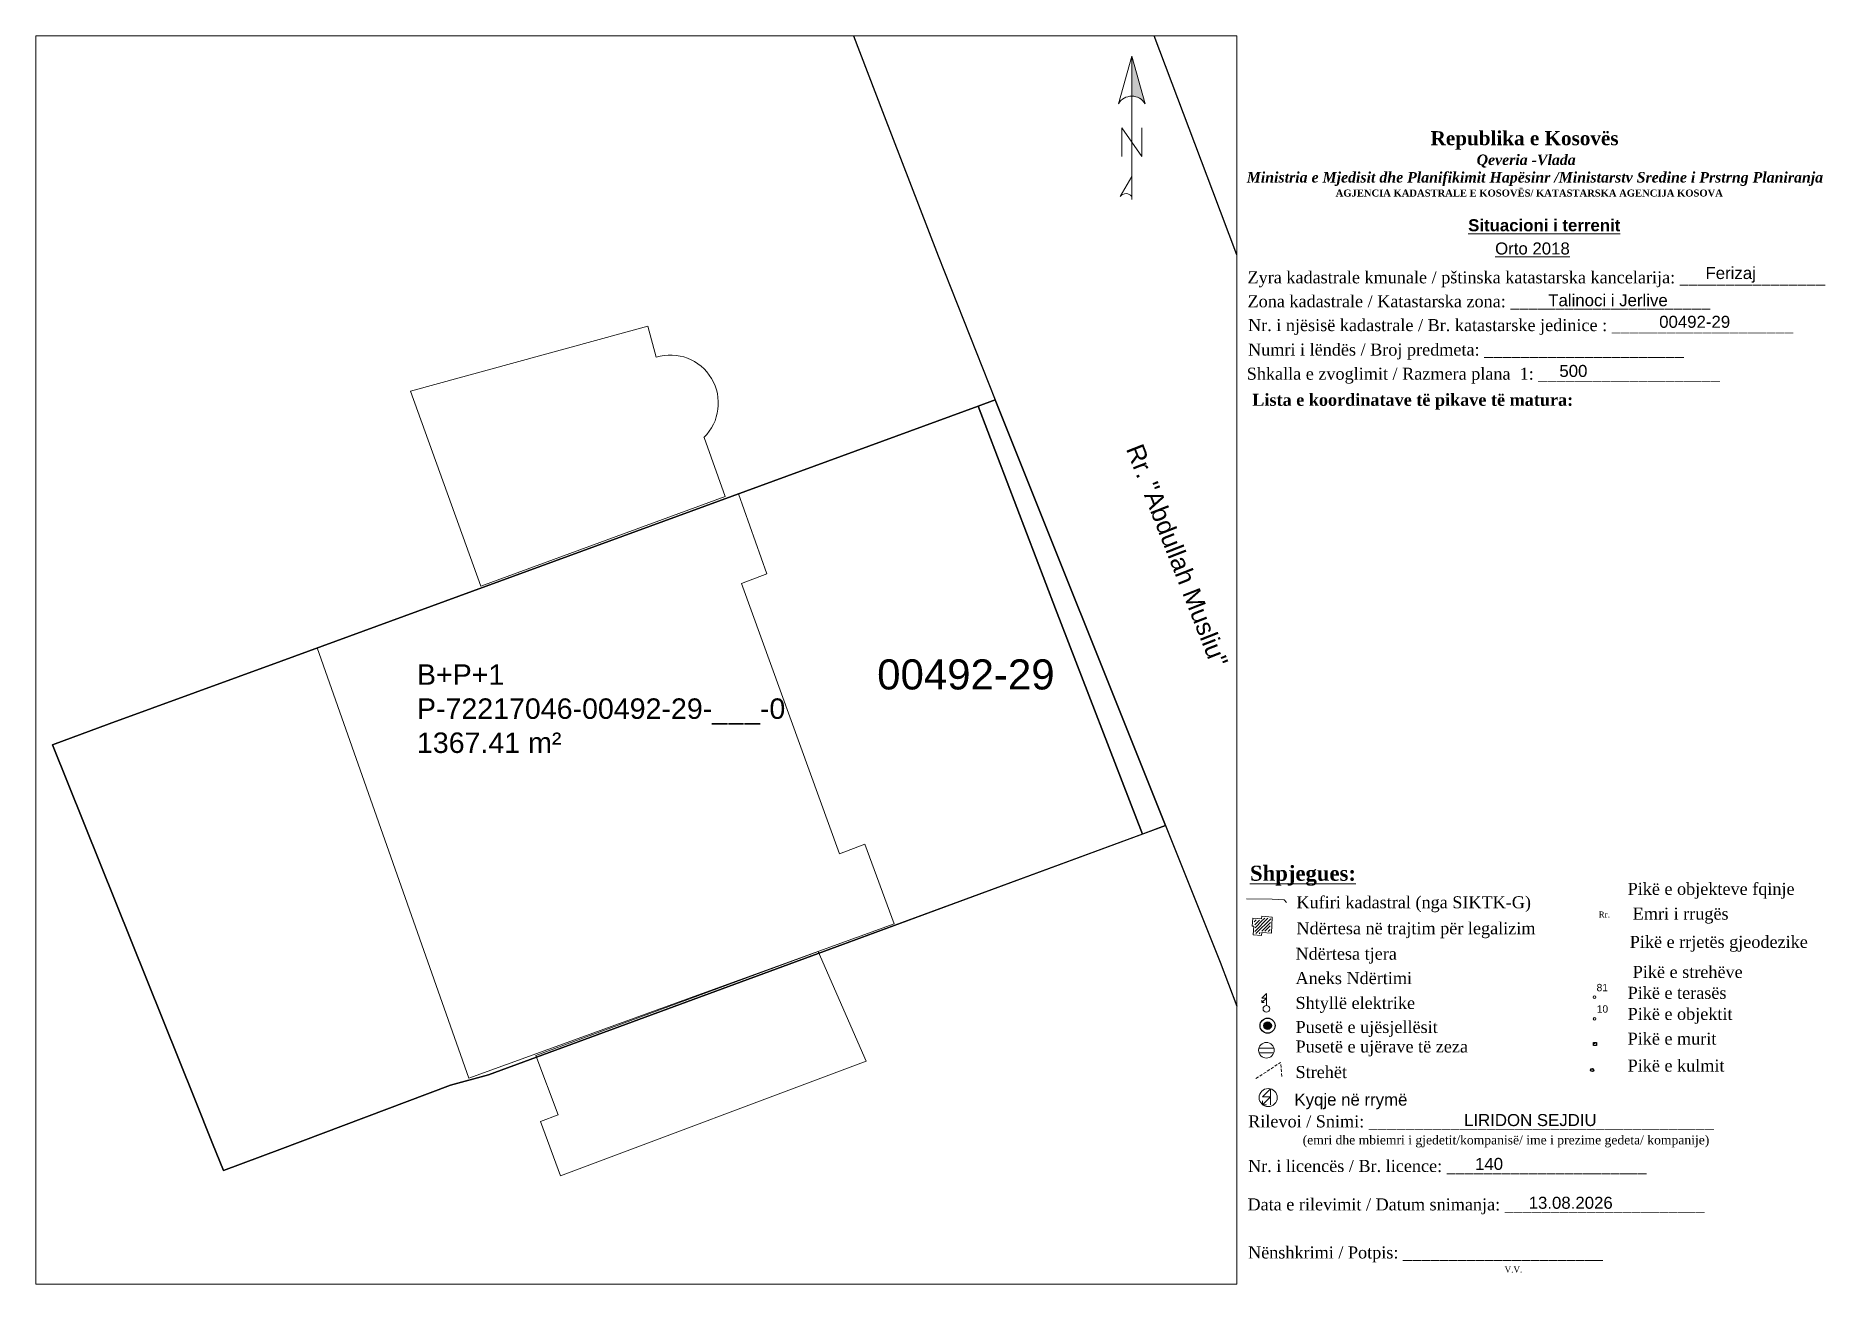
# Paper-space layout 'situacioni' of a CAD drawing. Header units: metres, sheet in millimetres. Extents: x 1 to 298, y 1 to 208.
# The model-space entities are those that its viewports show. They can reach past a viewport. Long polylines and large blocks are cut down to what shows.
import ezdxf

# ---------------------------------------------------------------- set-up
doc = ezdxf.new("R2010")
doc.units = ezdxf.units.M
doc.linetypes.add('DASHED', pattern=[0.75, 0.5, -0.25])
doc.layers.get('0').update_dxf_attribs({"lineweight": 0})
for name, color, linetype, lineweight in [('emrat e rrugeve', 7, 'Continuous', 0), ('etazha', 7, 'Continuous', 0), ('Etazha 0 pikat', 1, 'Continuous', 0), ('Etazha 0 terasa', 6, 'Continuous', 0), ('kati 0', 1, 'Continuous', 0), ('kati 0 fasada', 6, 'Continuous', 0), ('kati 2 terasa', 173, 'Continuous', 0), ('Korniza e jashtme', 7, 'Continuous', 0), ('kyqje ujselles', 5, 'Continuous', 0), ('kyqje-rryme', 1, 'Continuous', 0), ('Parcela kadastrale', 7, 'Continuous', 0), ('Puset fekali', 30, 'Continuous', 0), ('Shtyll elektrike', 7, 'Continuous', 0), ('streha', 233, 'Continuous', 0)]:
    doc.layers.add(name, color=color, linetype=linetype, lineweight=lineweight)
doc.layers.add('Nr_Parcel_Baze', color=7, linetype='Continuous')
doc.styles.get("Standard").update_dxf_attribs({"font": 'arial.ttf'})

# ---------------------------------------------------------------- blocks, each defined once
blk = doc.blocks.new('*U43')
at = {"linetype": 'ByBlock', "lineweight": -2}
blk.add_hatch(color=0, dxfattribs=at).paths.add_polyline_path([(0, 562), (0, 301, -0.269143), (87, 250)])
at = {"color": 0, "linetype": 'ByBlock', "lineweight": -2}
for points in [[(87, 250, 0.580323), (-87, 250), (0, 562), (87, 250), (0, 562), (0, 300)], [(0, -356, 0.5), (-75, -356), (0, -225)]]:
    blk.add_lwpolyline(points, format="xyb", dxfattribs=at)
for points in [[(0, -375), (0, 562)], [(-66, -94), (-66, 94), (66, -94), (66, 94)]]:
    blk.add_lwpolyline(points, dxfattribs=at)
blk = doc.blocks.new('*X6')
for p, q in [((69.5, 22.78), (70, 22.78)), ((69.5, 22.75), (70, 22.75)), ((69.5, 22.72), (70, 22.72)), ((69.51, 22.81), (69.99, 22.81)), ((69.51, 22.69), (69.99, 22.69)), ((69.52, 22.84), (69.98, 22.84)), ((69.52, 22.66), (69.98, 22.66)), ((69.53, 22.88), (69.97, 22.88)), ((69.53, 22.62), (69.97, 22.62)), ((69.55, 22.91), (69.95, 22.91)), ((69.58, 22.94), (69.92, 22.94)), ((69.63, 22.97), (69.87, 22.97)), ((69.55, 22.59), (69.95, 22.59)), ((69.58, 22.56), (69.92, 22.56)), ((69.63, 22.53), (69.87, 22.53))]:
    blk.add_line(p, q)
blk = doc.blocks.new('Drill Hole')
at = {"color": 0, "linetype": 'ByBlock', "lineweight": -2}
for radius in [0.05, 0.025]:
    blk.add_circle((0, 0), radius, dxfattribs=at)
at = {"color": 0, "linetype": 'ByBlock', "lineweight": -2, "xscale": 0.1000000000000227, "yscale": 0.1000000000000227, "zscale": 0.1000000000000227}
blk.add_blockref('*X6', (-6.975, -2.275), dxfattribs=at)
blk = doc.blocks.new('Settling Basin - PK ujrat e zeza')
at = {"color": 21, "lineweight": 0, "flags": 128}
for points in [[(-0.95, 0.27), (0.96, 0.27)], [(-0.95, -0.33), (0.96, -0.33)]]:
    blk.add_lwpolyline(points, dxfattribs=at)
at = {"color": 21, "lineweight": 0}
blk.add_circle((0, 0), 1, dxfattribs=at)
blk = doc.blocks.new('Puset_Kan_Atmosferik')
blk.add_blockref('Settling Basin - PK ujrat e zeza', (0, 0))
blk = doc.blocks.new('Pole electricity_ Shtyllë Elekrike Druri - tension i lartë')
at = {"color": 1, "linetype": 'ByBlock', "lineweight": 0, "flags": 128}
for points in [[(0, 0.5), (0, 2.35), (-0.7, 1.65), (0, 1.65), (-0.7, 0.95)], [(-0.35, 0.95), (-0.7, 0.95), (-0.7, 1.3)]]:
    blk.add_lwpolyline(points, dxfattribs=at)
at = {"color": 1, "linetype": 'ByBlock', "lineweight": 0}
blk.add_circle((0, 0), 0.5, dxfattribs=at)
blk = doc.blocks.new('Shtylle_Elekrike_Druri')
at = {"color": 1, "lineweight": 0}
blk.add_blockref('Pole electricity_ Shtyllë Elekrike Druri - tension i lartë', (0, 0), dxfattribs=at)
blk = doc.blocks.new('*U51')
at = {"color": 0, "linetype": 'ByBlock', "lineweight": -2, "transparency": 16777216}
blk.add_line((0, 0), (0, 0), dxfattribs=at)
blk.add_circle((0, 0), 0.5, dxfattribs=at)
blk = doc.blocks.new('*U52', base_point=(344.98, 90.05, 619.9))
at = {"layer": 'Etazha 0 terasa', "linetype": 'ByBlock', "insert": (345.34, 91.04), "char_height": 1.217, "attachment_point": 7}
blk.add_mtext('81', dxfattribs=at)
blk = doc.blocks.new('*U53', base_point=(344.98, 90.05, 619.9))
at = {"layer": 'Etazha 0 terasa', "linetype": 'ByBlock', "lineweight": -2}
blk.add_blockref('*U52', (344.98, 90.05, 619.9), dxfattribs=at)
blk = doc.blocks.new('*U54', base_point=(344.98, 90.05, 619.9))
at = {"layer": 'Etazha 0 terasa', "linetype": 'ByBlock', "lineweight": -2}
blk.add_blockref('*U53', (344.98, 90.05, 619.9), dxfattribs=at)
at = {"layer": 'Etazha 0 terasa', "linetype": 'ByBlock', "lineweight": -2, "xscale": 0.4424959465003713, "yscale": 0.4424959465003713, "zscale": 0.4424959465003713}
blk.add_blockref('*U51', (344.98, 90.05, 619.9), dxfattribs=at)
blk = doc.blocks.new('*U55', base_point=(342.04, 86.06, 620.6))
at = {"layer": 'Etazha 0 pikat', "linetype": 'ByBlock', "insert": (342.4, 87.06), "char_height": 1.217, "attachment_point": 7}
blk.add_mtext('10', dxfattribs=at)
blk = doc.blocks.new('*U56', base_point=(342.04, 86.06, 620.6))
at = {"layer": 'Etazha 0 pikat', "linetype": 'ByBlock', "lineweight": -2}
blk.add_blockref('*U55', (342.04, 86.06, 620.6), dxfattribs=at)
blk = doc.blocks.new('*U57', base_point=(342.04, 86.06, 620.6))
at = {"layer": 'Etazha 0 pikat', "linetype": 'ByBlock', "lineweight": -2}
blk.add_blockref('*U56', (342.04, 86.06, 620.6), dxfattribs=at)
at = {"layer": 'Etazha 0 pikat', "linetype": 'ByBlock', "lineweight": -2, "xscale": 0.4424959465003713, "yscale": 0.4424959465003713, "zscale": 0.4424959465003713}
blk.add_blockref('*U51', (342.04, 86.06, 620.6), dxfattribs=at)
blk = doc.blocks.new('*U58')
at = {"color": 0, "linetype": 'ByBlock', "lineweight": -2, "transparency": 16777216}
blk.add_line((0, 0), (0, 0.5), dxfattribs=at)
blk.add_lwpolyline([(-0.5, -0.5), (-0.5, 0.5), (0.5, 0.5), (0.5, -0.5)], close=True, dxfattribs=at)
blk = doc.blocks.new('*U59')
at = {"color": 0, "linetype": 'ByBlock', "lineweight": -2, "transparency": 16777216}
blk.add_line((0, 0), (0, 0.5), dxfattribs=at)
blk.add_circle((0, 0), 0.5, dxfattribs=at)
blk = doc.blocks.new('kkyqje-rryme')
at = {"color": 1, "linetype": 'ByBlock', "lineweight": 0, "flags": 128}
for points in [[(0.036, -0.117), (0.036, 0.14), (-0.093, 0.011), (0.036, 0.011), (-0.093, -0.118)], [(-0.029, -0.118), (-0.093, -0.118), (-0.093, -0.053)]]:
    blk.add_lwpolyline(points, dxfattribs=at)
at = {"color": 1, "linetype": 'ByBlock', "lineweight": 0}
blk.add_circle((0, 0), 0.145, dxfattribs=at)
blk = doc.blocks.new('*U63', base_point=(330.34, 61.08, 601.69))
at = {"layer": 'kyqje-rryme', "linetype": 'ByBlock', "lineweight": -2, "xscale": 10.36363566774858, "yscale": 10.36363566774858, "zscale": 10.36363566774858}
blk.add_blockref('kkyqje-rryme', (330.34, 61.08, 601.69), dxfattribs=at)

msp = doc.modelspace()

# ---------------------------------------------------------------- linework, layer by layer
at = {"lineweight": -3, "flags": 128}
msp.add_lwpolyline([(7513487.01, 4694407.95), (7513475.43, 4694438.61), (7513450.29, 4694438.61), (7513459.55, 4694414.57), (7513464.17, 4694402.57), (7513468.92, 4694390.58), (7513483.09, 4694355.21), (7513487.62, 4694343.85), (7513490.38, 4694336.58), (7513494.46, 4694325.96), (7513515.16, 4694335.47), (7513513.95, 4694338.48), (7513508.33, 4694351.38), (7513499.89, 4694373.75), (7513496.31, 4694383.28)], close=True, dxfattribs=at)
at = {"layer": 'kati 0', "elevation": 620.2, "flags": 128}
msp.add_lwpolyline([(7513447.57, 4694382.78), (7513412.54, 4694369.98), (7513425.15, 4694334.2), (7513460.51, 4694347.03), (7513458.08, 4694353.65), (7513455.97, 4694352.87), (7513447.83, 4694375.33), (7513449.93, 4694376.12)], close=True, dxfattribs=at)
at = {"layer": 'kati 2 terasa', "flags": 128}
msp.add_lwpolyline([(7513440.73, 4694394.14), (7513440.02, 4694396.72), (7513420.3, 4694391.32), (7513426.13, 4694375.11), (7513446.47, 4694382.56), (7513444.7, 4694387.47)], dxfattribs=at)
msp.add_lwpolyline([(7513432.57, 4694331.16), (7513430.72, 4694336.1), (7513454.2, 4694344.74), (7513458.18, 4694335.63), (7513432.78, 4694326.1), (7513431.09, 4694330.61)], close=True, dxfattribs=at)
at = {"layer": 'kati 2 terasa'}
msp.add_arc((7513441.89, 4694390.32), 4, 314.5852, 106.9666, dxfattribs=at)
at = {"layer": 'Parcela kadastrale', "lineweight": -3, "flags": 128}
for points in [[(7513468.92, 4694390.58), (7513467.51, 4694390.07), (7513409.53, 4694368.88), (7513395.23, 4694363.65), (7513390.53, 4694361.93), (7513402.35, 4694332.47), (7513403.84, 4694328.77), (7513404.74, 4694326.53), (7513409.42, 4694328.29), (7513423.62, 4694333.64), (7513426.79, 4694334.5), (7513454.71, 4694344.78), (7513483.09, 4694355.21)], [(7513467.51, 4694390.07), (7513473.92, 4694373.21), (7513481.16, 4694354.5), (7513454.71, 4694344.78), (7513426.79, 4694334.5), (7513423.62, 4694333.64), (7513409.42, 4694328.29), (7513404.74, 4694326.53), (7513403.84, 4694328.77), (7513402.35, 4694332.47), (7513390.53, 4694361.93), (7513395.23, 4694363.65), (7513409.53, 4694368.88), (7513467.51, 4694390.07)], [(7513481.16, 4694354.5), (7513473.92, 4694373.21), (7513467.51, 4694390.07), (7513468.92, 4694390.58), (7513483.09, 4694355.21), (7513481.16, 4694354.5)]]:
    msp.add_lwpolyline(points, close=True, dxfattribs=at)

# ---------------------------------------------------------------- texts
at = {"layer": 'emrat e rrugeve'}
msp.add_text('Rr. "Abdullah Musliu"', height=1.5, rotation=291.3753, dxfattribs=at).set_placement((7513479.77, 4694386.53))
at = {"layer": 'etazha', "insert": (7513420.83, 4694368.61), "char_height": 1.7, "width": 22.6688, "attachment_point": 1}
msp.add_mtext('B+P+1 P-72217046-00492-29-___-0 1367.41 m²', dxfattribs=at)
at = {"layer": 'Nr_Parcel_Baze', "insert": (7513459.1, 4694369.02), "char_height": 2.5, "attachment_point": 1}
msp.add_mtext_dynamic_manual_height_columns('00492-29', width=1.5429, gutter_width=1, heights=[0], dxfattribs=at)

psp = doc.layouts.new('situacioni')

# ---------------------------------------------------------------- hatches: boundary and pattern name
at = {"layer": 'kati 0 fasada'}
h = psp.add_hatch(dxfattribs=at)
h.set_pattern_fill('ANSI31', color=256, scale=0.124587)
h.set_pattern_definition([(45, (-1871449.24035, -1176172.6955), (-0.27970504433, 0.27970504433), [])])
h.paths.add_polyline_path([(205.92, 61.38), (204.65, 61.48), (204.62, 61.07), (203.19, 61.17), (203.13, 60.36), (203.36, 60.34), (203.25, 58.89), (204.16, 58.84), (204.22, 59.31), (205.81, 59.18)])

# ---------------------------------------------------------------- linework, layer by layer
at = {"layer": 'kati 0 fasada', "color": 7, "linetype": 'Continuous', "lineweight": 13}
psp.add_lwpolyline([(206.18, 61.61), (206.04, 58.91), (204.44, 59.04), (204.37, 58.57), (202.98, 58.66), (203.09, 60.11), (202.86, 60.12), (202.96, 61.44), (204.39, 61.33), (204.43, 61.74)], close=True, dxfattribs=at)
at = {"layer": 'Parcela kadastrale', "flags": 128}
psp.add_lwpolyline([(201.88, 64.64), (206.18, 64.58), (208.18, 64.49), (208.56, 64.06)], dxfattribs=at)
at = {"layer": 'streha', "linetype": 'DASHED', "flags": 128}
psp.add_lwpolyline([(203.46, 34.77), (206.07, 36.46), (207.56, 37.46), (207.8, 34.93)], dxfattribs=at)

# ---------------------------------------------------------------- block references
at = {"color": 25, "linetype": 'ByBlock', "lineweight": -2, "xscale": 0.5349036802561624, "yscale": 0.5349036802561624, "zscale": 0.5349036802561624}
psp.add_blockref('*U58', (259.85, 40.52, 383.3), dxfattribs=at)
at = {"color": 97, "linetype": 'ByBlock', "lineweight": -2, "xscale": 0.5465772699824809, "yscale": 0.5465772699824809, "zscale": 0.5465772699824809}
psp.add_blockref('*U59', (259.38, 36.19, 397.83), dxfattribs=at)
at = {"layer": 'Etazha 0 pikat'}
psp.add_blockref('*U57', (259.79, 44.71, 620.6), dxfattribs=at)
at = {"layer": 'Etazha 0 terasa'}
psp.add_blockref('*U54', (259.76, 48.28, 619.9), dxfattribs=at)
at = {"layer": 'Korniza e jashtme', "xscale": 0.0254, "yscale": 0.0254, "zscale": 0.0254}
psp.add_blockref('*U43', (182.81, 190.45), dxfattribs=at)
at = {"layer": 'kyqje ujselles', "color": 0, "linetype": 'ByBlock', "lineweight": -2, "xscale": 24.999995000001, "yscale": 24.999995000001, "zscale": 24.999995000001}
psp.add_blockref('Drill Hole', (205.4, 43.56, 619.52), dxfattribs=at)
at = {"layer": 'kyqje-rryme'}
psp.add_blockref('*U63', (205.5, 31.61, 601.69), dxfattribs=at)
at = {"layer": 'Puset fekali', "color": 0, "linetype": 'ByBlock', "lineweight": -2, "xscale": 1.298461642721147, "yscale": 1.298461642721147, "zscale": 1.298461642721147}
psp.add_blockref('Puset_Kan_Atmosferik', (205.2, 39.48, 459.81), dxfattribs=at)
at = {"layer": 'Shtyll elektrike', "color": 0, "linetype": 'ByBlock', "lineweight": -2, "xscale": 1.102172484047922, "yscale": 1.102172484047922, "zscale": 1.102172484047922}
psp.add_blockref('Shtylle_Elekrike_Druri', (205.2, 46.34, 326.06), dxfattribs=at)

# ---------------------------------------------------------------- texts
for s, p in [('%%UOrto 2018', (243.24, 171.76)), ('00492-29 ', (270.53, 159.57)), ('500', (253.93, 151.4)), ('Kyqje në rrymë', (209.87, 30.27)), ('LIRIDON SEJDIU', (238.08, 26.87)), ('140  ', (239.9, 19.58)), ('13.08.2026', (248.82, 13.12))]:
    psp.add_text(s, height=2).set_placement(p)
at = {"attachment_point": 1}
for s, insert, char_height, width in [('\\pi79.656;{\\fBook Antiqua|b1|i0|c0|p18;\\H1.3333x;Republika e Kosovës\\fTimes New Roman|b1|i0|c0|p18;\\P\\pi87.312;\\fBook Antiqua|b1|i1|c0|p18;\\H0.75x;Qeveria -Vlada\\P\\pi49.083;\\fTimes New Roman|b1|i1|c0|p18;Ministria e Mjedisit dhe Planifikimit Hapësinr /Ministarstv Sredine i Prstrng Planiranja\\P\\pi63.875;\\fBook Antiqua|b1|i0|c0|p18;\\H0.66668x;AGJENCIA KADASTRALE E KOSOVËS/ KATASTARSKA AGENCIJA KOSOVA}', (152.85, 192.26), 1.74651, 191.8237), ('{\\fArial|b1|i0|c0|p34;\\LSituacioni i terrenit }', (238.76, 177.62), 2, 26.5502), ('Ferizaj', (278.23, 169.68), 2, 24.6598), ('{\\fTimes New Roman|b0|i0|c0|p18; Zyra kadastrale kmunale / pštinska katastarska kancelarija: ________________}', (201.31, 168.96), 2, 114.6874), ('{\\fTimes New Roman|b0|i0|c0|p18; Zona kadastrale / Katastarska zona: ______________________}', (201.32, 164.98), 2, 83.344), ('Talinoci i Jerlive\\P', (252.08, 165.16), 2, 24.6598), ('{\\fTimes New Roman|b0|i0|c0|p18;Nr. i njësisë kadastrale / Br. katastarske jedinice : ____________________}', (202.15, 161.02), 2, 98.5379), ('{\\fTimes New Roman|b0|i0|c0|p18; Numri i lëndës / Broj predmeta: ______________________}', (201.4, 156.95), 2, 83.344), ('{\\fTimes New Roman|b0|i0|c0|p18; Shkalla e zvoglimit / Razmera plana  1: ____________________}', (201.18, 152.94), 2, 98.5379), ('{\\fTimes New Roman|b1|i0|c0|p18;Lista e koordinatave të pikave të matura:}', (202.86, 148.6), 2, 98.5379), ('{\\fTimes New Roman|b1|i0|c0|p18;\\LShpjegues:}', (202.47, 70.15), 2.5, 98.5379), ('{\\fTimes New Roman|b0|i0|c0|p18;Pikë e objekteve fqinje}', (265.28, 67.3, -3193.16), 2, 98.5379), ('{\\fTimes New Roman|b0|i0|c0|p18;Kufiri kadastral (nga SIKTK-G)}', (210.2, 65.07), 2, 98.5379), ('{\\fTimes New Roman|b0|i0|c0|p18;Rr.}', (260.46, 62.54, -1596.58), 1, 98.5379), ('{\\fTimes New Roman|b0|i0|c0|p18;Emri i rrugës }', (266.13, 63.18, -1596.58), 2, 98.5379), ('{\\fTimes New Roman|b0|i0|c0|p18;Ndërtesa në trajtim për legalizim}', (210.2, 60.75), 2, 98.5379), ('{\\fTimes New Roman|b0|i0|c0|p18;Ndërtesa tjera}', (210.05, 56.52), 2, 98.5379), ('{\\fTimes New Roman|b0|i0|c0|p18;Pikë e rrjetës gjeodezike}', (265.64, 58.49, -1596.58), 2, 98.5379), ('{\\fTimes New Roman|b0|i0|c0|p18;Pikë e strehëve}', (266.13, 53.49, -1596.58), 2, 98.5379), ('{\\fTimes New Roman|b0|i0|c0|p18;Aneks Ndërtimi}', (210.05, 52.47), 2, 98.5379), ('{\\fTimes New Roman|b0|i0|c0|p18;Shtyllë elektrike}', (210.05, 48.34), 2, 98.5379), ('{\\fTimes New Roman|b0|i0|c0|p18;Pikë e terasës}', (265.28, 50.02, -3193.16), 2, 98.5379), ('{\\fTimes New Roman|b0|i0|c0|p18;Pikë e objektit}', (265.28, 46.51, -3193.16), 2, 98.5379), ('{\\fTimes New Roman|b0|i0|c0|p18;Pusetë e ujësjellësit}', (210.05, 44.34), 2, 98.5379), ('{\\fTimes New Roman|b0|i0|c0|p18;Pikë e murit}', (265.28, 42.4, -3193.16), 2, 98.5379), ('{\\fTimes New Roman|b0|i0|c0|p18;Pusetë e ujërave të zeza}', (210.05, 41.1), 2, 98.5379), ('{\\fTimes New Roman|b0|i0|c0|p18;Strehët}', (210.05, 36.85), 2, 98.5379), ('{\\fTimes New Roman|b0|i0|c0|p18;Pikë e kulmit}', (265.28, 37.92, -3193.16), 2, 98.5379), ('{\\fTimes New Roman|b0|i0|c0|p18; Rilevoi / Snimi: ______________________________________\\P             \\H0.75x;(emri dhe mbiemri i gjedetit/kompanisë/ ime i prezime gedeta/ kompanije)}', (201.42, 28.65), 2, 87.3883), ('{\\fTimes New Roman|b0|i0|c0|p18; Nr. i licencës / Br. licence: ______________________\\P                                }', (201.39, 21.24), 2, 83.344), ('{\\fTimes New Roman|b0|i0|c0|p18; Data e rilevimit / Datum snimanja: ______________________\\P                                 }', (201.3, 14.85), 2, 83.344), ('{\\fTimes New Roman|b0|i0|c0|p18; Nënshkrimi / Potpis: ______________________\\P\\H0.5x;                                                                                                                   V.V.\\P\\H2.00001x;                                ', (201.4, 6.86), 2, 83.344)]:
    psp.add_mtext(s, dxfattribs=dict(at, insert=insert, char_height=char_height, width=width))

# ---------------------------------------------------------------- viewports
at = {"layer": 'Korniza e jashtme', "view_target_point": (7499131.1, 4689980.52), "view_twist_angle": 360}
psp.add_viewport(center=(100.41, 104.35), size=(199.74, 207.529), view_center_point=(14307.97, 4388.45), view_height=103.765, dxfattribs=at)

doc.saveas('drawing.dxf')
